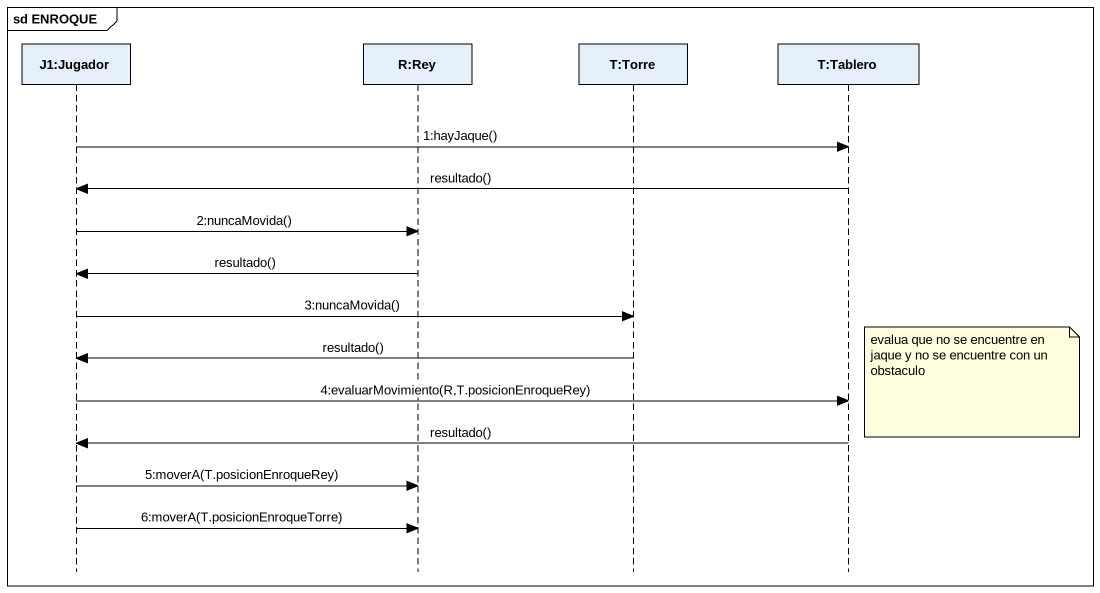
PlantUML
@startuml
mainframe sd ENROQUE
hide footbox
participant "J1:Jugador" as J1_Jugador
participant "R:Rey" as R_Rey
participant "T:Torre" as T_Torre
participant "T:Tablero" as T_Tablero

J1_Jugador -> T_Tablero : 1:hayJaque()
T_Tablero -> J1_Jugador : resultado()
J1_Jugador -> R_Rey : 2:nuncaMovida()
R_Rey -> J1_Jugador : resultado()
J1_Jugador -> T_Torre : 3:nuncaMovida()
T_Torre -> J1_Jugador : resultado()
note right of T_Tablero : evalua que no se encuentre en jaque y no se encuentre con un obstaculo
J1_Jugador -> T_Tablero : 4:evaluarMovimiento(R,T.posicionEnroqueRey)
T_Tablero -> J1_Jugador : resultado()
J1_Jugador -> R_Rey : 5:moverA(T.posicionEnroqueRey)
J1_Jugador -> R_Rey : 6:moverA(T.posicionEnroqueTorre)
@enduml
